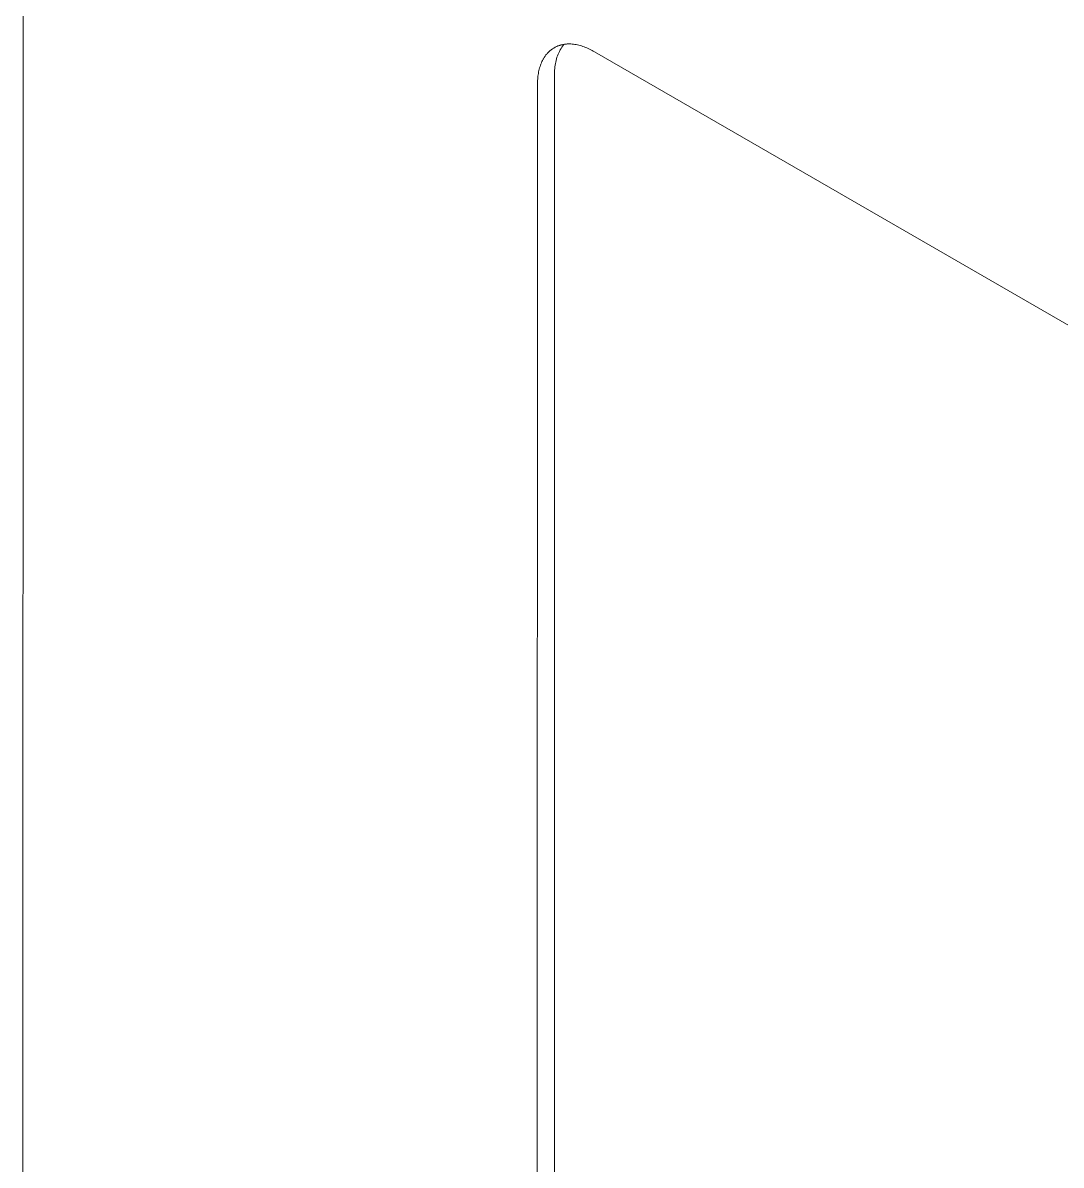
# Model space of a CAD drawing. Header units: millimetres. Extents: x -92 to 3826, y 8 to 2374.
# Drawn here: x 3554.9 to 3683.4, y 2087.5 to 2228.8 of the extents above; entities that cross this region are included whole.
import ezdxf

# ---------------------------------------------------------------- set-up
doc = ezdxf.new("R2010")
doc.units = ezdxf.units.MM
doc.layers.add('ZANO_R', color=7, linetype='Continuous', lineweight=0)

msp = doc.modelspace()

# ---------------------------------------------------------------- linework, layer by layer
at = {"layer": 'ZANO_R'}
for p, q in [((3554.94, 1991.01), (3555.01, 2370.8)), ((3620.15, 2225.35), (3620.1, 2225.3)), ((3620.21, 2225.4), (3620.15, 2225.35)), ((3620.27, 2225.45), (3620.21, 2225.4)), ((3620.33, 2225.49), (3620.27, 2225.45)), ((3620.39, 2225.54), (3620.33, 2225.49)), ((3620.45, 2225.58), (3620.39, 2225.54)), ((3620.51, 2225.63), (3620.45, 2225.58)), ((3620.57, 2225.67), (3620.51, 2225.63)), ((3620.64, 2225.71), (3620.57, 2225.67)), ((3620.7, 2225.74), (3620.64, 2225.71)), ((3620.77, 2225.78), (3620.7, 2225.74)), ((3620.83, 2225.82), (3620.77, 2225.78)), ((3620.9, 2225.85), (3620.83, 2225.82)), ((3620.97, 2225.88), (3620.9, 2225.85)), ((3621.03, 2225.91), (3620.97, 2225.88)), ((3621.1, 2225.94), (3621.03, 2225.91)), ((3621.17, 2225.97), (3621.1, 2225.94)), ((3621.24, 2226), (3621.17, 2225.97)), ((3621.31, 2226.02), (3621.24, 2226)), ((3621.39, 2226.04), (3621.31, 2226.02)), ((3621.45, 2225.48), (3621.36, 2225.3)), ((3621.46, 2226.07), (3621.39, 2226.04)), ((3621.55, 2225.66), (3621.45, 2225.48)), ((3621.53, 2226.09), (3621.46, 2226.07)), ((3621.61, 2226.1), (3621.53, 2226.09)), ((3621.65, 2225.83), (3621.55, 2225.66)), ((3621.68, 2226.12), (3621.61, 2226.1)), ((3621.76, 2226), (3621.65, 2225.83)), ((3621.76, 2226.14), (3621.68, 2226.12)), ((3621.88, 2226.16), (3621.76, 2226)), ((3621.83, 2226.15), (3621.76, 2226.14)), ((3621.91, 2226.16), (3621.83, 2226.15)), ((3621.98, 2226.18), (3621.91, 2226.16)), ((3622.06, 2226.19), (3621.98, 2226.18)), ((3622.14, 2226.19), (3622.06, 2226.19)), ((3622.22, 2226.2), (3622.14, 2226.19)), ((3622.29, 2226.21), (3622.22, 2226.2)), ((3622.37, 2226.21), (3622.29, 2226.21)), ((3622.45, 2226.21), (3622.37, 2226.21)), ((3622.53, 2226.21), (3622.45, 2226.21)), ((3622.61, 2226.21), (3622.53, 2226.21)), ((3622.69, 2226.21), (3622.61, 2226.21)), ((3622.77, 2226.21), (3622.69, 2226.21)), ((3622.94, 2226.19), (3622.77, 2226.21)), ((3623.1, 2226.18), (3622.94, 2226.19)), ((3623.26, 2226.16), (3623.1, 2226.18)), ((3623.43, 2226.13), (3623.26, 2226.16)), ((3623.59, 2226.1), (3623.43, 2226.13)), ((3623.76, 2226.06), (3623.59, 2226.1)), ((3623.92, 2226.01), (3623.76, 2226.06)), ((3624.09, 2225.97), (3623.92, 2226.01)), ((3624.25, 2225.91), (3624.09, 2225.97)), ((3624.41, 2225.86), (3624.25, 2225.91)), ((3624.58, 2225.79), (3624.41, 2225.86)), ((3624.74, 2225.73), (3624.58, 2225.79)), ((3624.9, 2225.66), (3624.74, 2225.73)), ((3625.07, 2225.58), (3624.9, 2225.66)), ((3625.23, 2225.5), (3625.07, 2225.58)), ((3625.39, 2225.42), (3625.23, 2225.5)), ((3625.54, 2225.34), (3625.39, 2225.42)), ((3625.7, 2225.25), (3625.54, 2225.34)), ((3619.19, 2224.03), (3619.13, 2223.88)), ((3619.26, 2224.18), (3619.19, 2224.03)), ((3619.3, 2224.25), (3619.26, 2224.18)), ((3619.34, 2224.32), (3619.3, 2224.25)), ((3619.38, 2224.39), (3619.34, 2224.32)), ((3619.42, 2224.46), (3619.38, 2224.39)), ((3619.46, 2224.53), (3619.42, 2224.46)), ((3619.5, 2224.59), (3619.46, 2224.53)), ((3619.55, 2224.66), (3619.5, 2224.59)), ((3619.59, 2224.72), (3619.55, 2224.66)), ((3619.64, 2224.79), (3619.59, 2224.72)), ((3619.68, 2224.85), (3619.64, 2224.79)), ((3619.73, 2224.91), (3619.68, 2224.85)), ((3619.78, 2224.97), (3619.73, 2224.91)), ((3619.83, 2225.03), (3619.78, 2224.97)), ((3619.88, 2225.08), (3619.83, 2225.03)), ((3619.94, 2225.14), (3619.88, 2225.08)), ((3619.99, 2225.19), (3619.94, 2225.14)), ((3620.04, 2225.25), (3619.99, 2225.19)), ((3620.1, 2225.3), (3620.04, 2225.25)), ((3620.89, 2223.98), (3620.85, 2223.79)), ((3620.94, 2224.18), (3620.89, 2223.98)), ((3620.99, 2224.37), (3620.94, 2224.18)), ((3621.05, 2224.56), (3620.99, 2224.37)), ((3621.12, 2224.75), (3621.05, 2224.56)), ((3621.19, 2224.94), (3621.12, 2224.75)), ((3621.27, 2225.12), (3621.19, 2224.94)), ((3621.36, 2225.3), (3621.27, 2225.12)), ((3752.98, 2151.76), (3625.7, 2225.25)), ((3618.75, 2222.58), (3618.72, 2222.41)), ((3618.78, 2222.75), (3618.75, 2222.58)), ((3618.82, 2222.92), (3618.78, 2222.75)), ((3618.86, 2223.09), (3618.82, 2222.92)), ((3618.9, 2223.25), (3618.86, 2223.09)), ((3618.95, 2223.42), (3618.9, 2223.25)), ((3619, 2223.58), (3618.95, 2223.42)), ((3619.06, 2223.73), (3619, 2223.58)), ((3619.13, 2223.88), (3619.06, 2223.73)), ((3620.75, 2222.99), (3620.74, 2222.79)), ((3620.74, 2222.79), (3620.74, 2222.59)), ((3620.74, 2222.59), (3620.75, 2222.39)), ((3620.77, 2223.19), (3620.75, 2222.99)), ((3620.79, 2223.39), (3620.77, 2223.19)), ((3620.81, 2223.59), (3620.79, 2223.39)), ((3620.85, 2223.79), (3620.81, 2223.59)), ((3618.63, 2221.17), (3618.6, 2066.02)), ((3618.64, 2221.53), (3618.63, 2221.35)), ((3618.63, 2221.35), (3618.63, 2221.17)), ((3618.66, 2221.88), (3618.64, 2221.7)), ((3618.64, 2221.7), (3618.64, 2221.53)), ((3618.67, 2222.06), (3618.66, 2221.88)), ((3618.69, 2222.24), (3618.67, 2222.06)), ((3618.72, 2222.41), (3618.69, 2222.24)), ((3620.75, 2222.39), (3620.72, 2067.24))]:
    msp.add_line(p, q, dxfattribs=at)

doc.saveas('drawing.dxf')
